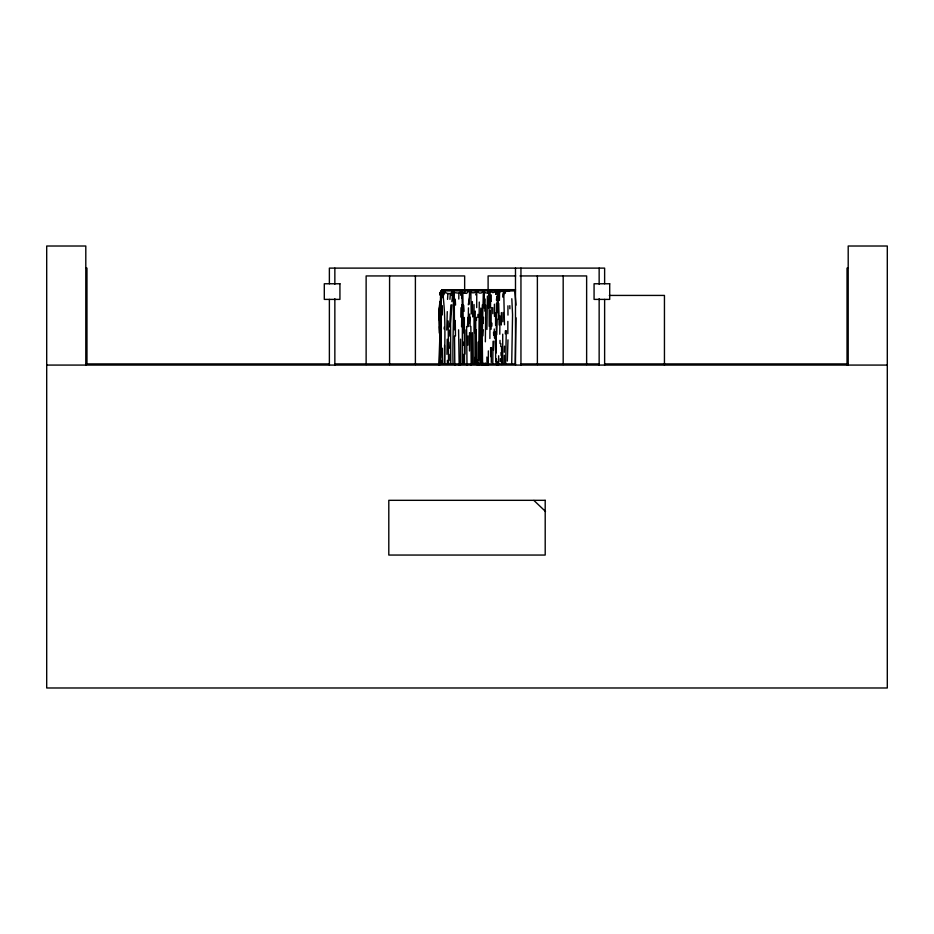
<?xml version="1.0" encoding="UTF-8"?>
<svg xmlns="http://www.w3.org/2000/svg" width="934" height="934" viewBox="0 0 934 934"><rect width="100%" height="100%" fill="white"/><g stroke="black" fill="none" stroke-linecap="round" stroke-linejoin="round"><path stroke-width="1.4" d="M442.868 297.689L443.883 290.836C445.775 294.117 451.461 295.004 453.037 291.011L454.239 292.611L454.473 329.772M455.477 335.96L455.267 320.502M475.278 311.104L474.869 332.761M491.237 301.285L491.214 294.911M486.918 329.445L487.408 296.043M500.811 346.549L500.822 343.49M503.017 312.446L502.819 321.763M440.533 357.804L440.603 351.791M468.051 335.855L467.957 345.16M474.005 363.361L474.052 304.519M476.69 307.613L476.784 290.077C477.694 294.198 482.901 294.292 483.403 289.879C483.742 293.673 488.926 294.443 489.614 290.369L490.607 290.357C491.144 293.848 495.475 292.844 496.468 290.229L497.005 290.719L496.386 293.474L496.468 290.229L495.791 294.385L495.837 291.081M491.097 329.247L491.202 307.601M497.273 364.867L497.285 361.89M499.783 334.209L499.947 315.809M458.582 329.807L459.166 365.124M462.458 317.362L462.19 363.268M483.403 289.879L482.224 335.831L482.598 365.136M497.016 312.773L497.518 289.995L500.426 291.782L504.208 290.276L508.119 291.186L511.342 290.019L514.774 290.369L516 305.173M497.145 319.171L496.736 334.711M439.575 365.159L440.042 326.725M440.603 342.731L441 333.52M469.475 350.986L469.522 332.586M489.206 326.34L489.124 304.659M458.781 299.055L458.886 293.206L461.91 290.672L462.832 292.575L463.346 332.878M499.982 343.455L500.017 340.373M511.715 363.77L512.556 314.735L511.82 298.728M469.043 304.542L469.685 290.357C470.794 293.86 475.966 293.708 476.784 290.077L475.721 294.899M495.592 325.417L495.58 312.948M441.082 301.425L440.393 323.503M442.062 314.128L442.109 310.964M447.269 311.629L446.767 330.064M471.215 313.952L470.853 292.085M481.372 365.077L480.987 335.808L482.388 304.741M484.828 311.185L485.155 299.02M492.708 307.555L492.813 313.707M460.987 307.718L460.801 317.07M461.956 304.601L461.559 326.76M476.433 320.467L476.48 317.327M490.548 301.145L490.525 307.601M466.603 326.725L467 365.159M499.153 324.997L498.721 303.363M491.284 362.509L491.389 347.565M502.702 364.435L502.726 334.185M504.29 352.281L504.488 346.164M476.468 363.268L476.282 329.924M489.79 304.449L490.128 290.357L488.867 295.167M490.689 356.636L490.619 347.646M442.284 291.058L441.957 290.357L441.175 297.736L441.105 321.086M448.168 320.957L448.565 363.326M441.922 313.859L442.202 308.652M475.102 363.349L475.126 357.337M505.364 293.241L505.446 290.357M507.968 315.108L507.933 305.815M439.622 320.572L440.042 363.268M441.128 334.711L441.187 332.679M472.697 316.906L472.359 301.589M475.803 363.326L475.733 320.444M491.844 326.176L491.938 323.094M495.382 331.745L495.732 362.007M454.531 335.948L454.811 365.194M463.451 345.195L463.544 342.136M478.091 342.066L478.033 365.124M493.059 341.295L492.755 364.388M493.864 341.202L493.479 350.262M507.968 339.859L507.337 361.061M443.498 295.237L443.662 290.357L442.518 290.007L443.113 292.108M494.401 304.215L494.483 316.416M500.239 361.633L500.332 358.633M504.197 364.295L504.36 355.282M462.458 310.964L461.91 290.672L461.629 298.004M442.109 291.42L441.338 290.672L439.657 307.846M469.253 323.374L469.709 314.081M502.726 297.082L502.842 293.86M505.271 333.823L505.387 330.753M477.858 317.443L477.963 314.361M496.491 303.27L496.176 352.982M485.75 305.091L485.353 341.821M484.186 308.092L484.361 291.945M506.275 330.671L505.644 364.19M447.549 299.394L447.911 293.545M444.537 345.417L444.701 363.583M498.511 364.785L498.651 355.749M489.019 291.735L488.494 307.916M440.416 314.186L440.066 332.796M480.812 308.115L479.691 335.901L480.029 363.221M483.193 323.491L483.497 317.268M482.948 335.831L483.252 329.69M441.852 305.815L442.109 315.108M441.887 311.886L441.934 305.675M501.686 364.482L501.581 346.584M507.827 333.695L507.851 321.389M449.756 348.3L450.083 342.218M440.72 294.63L441.338 290.672L440.474 298.004M464.35 317.49L464.455 363.279M468.062 317.303L467.42 326.678M470.246 317.163L470.024 326.433M499.608 291.606L499.421 300.491M472.324 332.644L472.557 363.244M449.931 299.312L450.398 293.591M468.156 326.608L468.459 307.846M441.315 314.735L440.673 363.77M439.797 338.96L438.805 365.124M440.93 329.667L441.28 324.542M441.222 298.728L441.432 295.716M441.303 305.64L441.292 314.046M444.035 292.494L442.518 290.007L443.919 292.704L443.662 290.357L443.813 291.186L442.016 290.019C443.895 292.284 440.358 287.695 443.101 291.303L442.879 294.397L441.759 290.556L442.483 290.205M516.012 317.805L515.229 363.758M503.636 290.462L503.426 293.054L504.208 290.276M444.152 328.955L444.315 326.923M450.877 304.963L449.639 326.935M451.916 304.799L450.573 323.643L450.772 363.349M444.094 292.704L444.245 289.715L515.486 289.668M440.743 329.924L440.661 354.301M440.568 307.846L441.175 297.736M496.444 300.153L496.865 296.452M440.031 301.413L438.77 310.847L439.284 333.064M441.957 290.357L441.467 294.105M440.147 304.893L440.393 302.756M441.198 323.561L440.358 332.901L440.428 354.313M469.533 297.736L468.296 304.776M439.424 307.718L439.342 320.234M441.432 297.199L442.051 293.65M460.66 295.237L461.361 291.233L461.478 294.63M451.752 295.529L452.5 291.595L452.757 298.308M443.335 290.626L443.428 291.606M504.792 290.381L503.846 296.101L504.477 324.74M441.152 297.537L440.906 291.233L439.669 293.591L440.86 296.44M442.237 291.233L441.759 292.144L442.529 291.326L441.817 290.532L442.868 296.008M441.315 291.595L439.809 293.241L440.626 296.125M497.005 290.719L497.518 289.995L497.367 293.019L498.102 290.626L498.429 318.891M469.685 290.357L466.498 293.439L462.832 292.575M442.179 292.809L441.875 290.999L442.284 294.957M458.886 293.206L454.239 292.611M442.938 291.782L443.615 291.7L443.101 291.303M85.8 268.116L86.967 268.116L86.967 363.91M848.2 268.116L847.033 268.116L847.033 364.82M515.638 275.939L488.108 275.939L488.108 293.369M519.993 275.939L586.634 275.939L586.634 364.575M515.486 290.918L444.245 290.918L444.736 293.113M609.307 295.424L664.448 295.424L664.448 365.077M85.8 363.91L329.375 363.91M334.851 363.91L515.486 363.91M520.95 363.91L599.149 363.91M604.625 363.91L848.2 363.91M46.7 365.077L887.3 365.077M439.902 293.206L440.498 293.416M533.909 500.437L545.514 511.47M443.405 290.813L444.28 292.809M442.074 289.867L442.985 291.992M443.066 290.743L443.487 292.132M442.529 291.326C445.81 315.423 444.853 339.591 444.502 363.758M440.358 348.359L439.47 326.596M464.07 311.337L463.673 305.243M455.547 305.126L455.255 299.172M443.673 292.692L443.79 294.689M490.035 310.753L489.883 338.528M453.539 291.618L453.714 295.167M463.579 363.279L463.182 354.313M451.858 301.635L453.037 291.011C454.309 315.05 452.371 339.147 453.037 363.256M440.976 336.894L441.315 351.266M493.537 332.2L493.677 335.213M440.86 360.349L440.988 363.349M494.495 338.12L494.226 328.99M501.044 352.608L501.161 355.609M479.27 302.044L478.733 360.162M447.223 339.229L446.966 354.348M439.68 342.253L439.774 345.276M471.18 365.171L470.853 326.41M440.556 360.326L440.638 363.326M488.365 350.904L488.307 364.925M449.849 336.158L449.733 330.029M483.905 363.022L483.952 365.031M501.301 324.997L501.395 312.575M509.812 305.675L509.871 308.815M496.468 358.96L496.538 364.937M460.38 365.217L460.52 339.159M464.934 354.149L464.98 329.854M442.576 363.466L442.412 348.242M486.988 365.007L486.906 357.033M447.386 360.326L447.421 363.314M441.21 300.701L441.245 304.169M485.458 363.011L485.47 365.007M449.966 354.36L449.99 360.396M441.28 339.731L441.303 342.801M478.768 363.163L478.78 365.159M477.309 360.162L477.344 365.124M848.2 365.077L848.2 246.016L887.3 246.016L887.3 687.984L46.7 687.984L46.7 246.016L85.8 246.016L85.8 365.077M604.625 283.761L604.625 268.116L329.375 268.116L329.375 283.761M604.625 299.394L604.625 365.077M599.149 268.116L599.149 284.158M599.149 298.728L599.149 365.077M563.179 275.939L563.179 364.575M537.377 275.939L537.377 364.575M520.95 268.116L520.95 365.077M515.486 268.116L515.486 365.077M464.653 293.369L464.653 275.939L366.128 275.939L366.128 364.575M415.397 275.939L415.397 364.575M389.583 275.939L389.583 364.575M334.851 268.116L334.851 284.158M334.851 298.728L334.851 365.077M329.375 299.394L329.375 365.077M339.929 283.761L324.296 283.761L324.296 299.394L339.929 299.394L339.929 283.761M609.704 283.761L594.071 283.761L594.071 299.394L609.704 299.394L609.704 283.761M545.199 500.32L388.801 500.32L388.801 555.053L545.199 555.053L545.199 500.32"/></g></svg>
